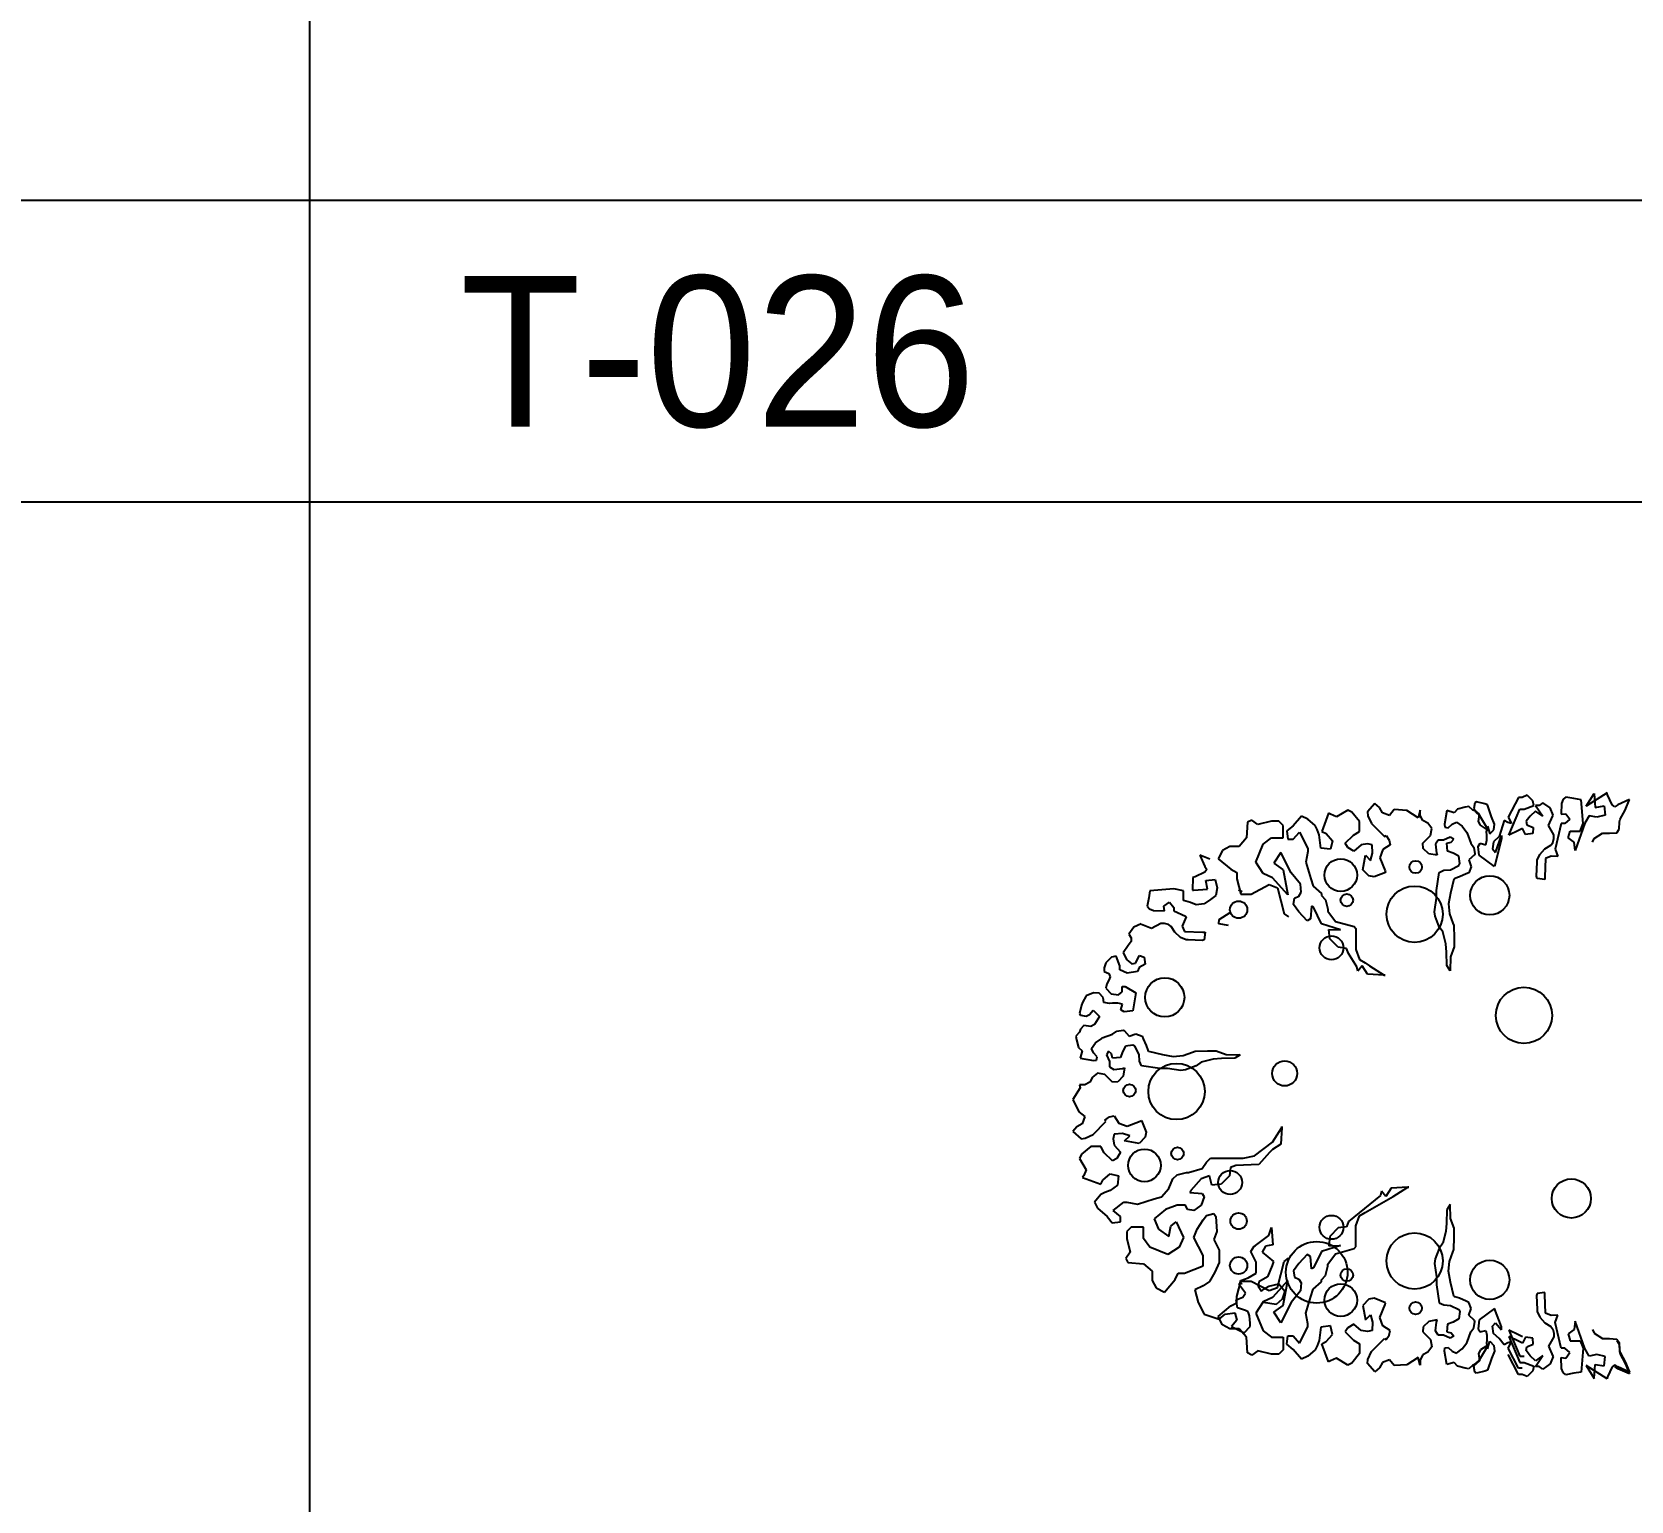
# Model space of a CAD drawing. Header units: millimetres. Extents: x 0 to 25200, y 0 to 17820.
# Drawn here: x 9246 to 10518, y 12363 to 13532 of the extents above; entities that cross this region are included whole.
import ezdxf
from ezdxf.enums import TextEntityAlignment as Align

# ---------------------------------------------------------------- set-up
doc = ezdxf.new("R2010")
doc.units = ezdxf.units.MM
doc.header["$LTSCALE"] = 100
doc.header["$MEASUREMENT"] = 0
for name, color, linetype in [('CO-TREE', 251, 'Continuous'), ('TB-FORM', 7, 'Continuous'), ('TB-TEXT', 4, 'Continuous')]:
    doc.layers.add(name, color=color, linetype=linetype)
doc.styles.add('DH-TEXT', font='')
doc.styles.get('DH-TEXT').set_extended_font_data('HY울릉도L')

# ---------------------------------------------------------------- blocks, each defined once
blk = doc.blocks.new('T-035')
at = {"layer": 'CO-TREE'}
for p, q in [((-295.2, 229.3), (-299.3, 227.6)), ((-292.3, 226.4), (-295.2, 229.3)), ((-231.6, 231.2), (-248.4, 220.6)), ((-248.4, 220.6), (-241.9, 230.8)), ((-241.9, 230.8), (-241.1, 219.7)), ((-231.2, 229.6), (-231.6, 231.2)), ((-227.5, 221.7), (-231.2, 229.6)), ((-438.1, 217.5), (-447.1, 212.1)), ((-434.8, 215.8), (-438.1, 217.5)), ((-416.6, 222.8), (-422.4, 216.2)), ((-412.9, 219.5), (-416.6, 222.8)), ((-410.5, 215.4), (-412.9, 219.5)), ((-401, 217.9), (-404.7, 213.3)), ((-391.1, 217.3), (-401, 217.9)), ((-382, 211.5), (-391.1, 217.3)), ((-380.5, 217.5), (-382, 211.5)), ((-380.5, 213.3), (-380.5, 217.5)), ((-359.1, 217.1), (-361.1, 206.3)), ((-353.3, 215.4), (-359.1, 217.1)), ((-350.8, 218.3), (-353.3, 215.4)), ((-344.6, 219.9), (-350.8, 218.3)), ((-341.7, 220.4), (-344.6, 219.9)), ((-338.5, 217.5), (-341.7, 220.4)), ((-336, 216.6), (-338.5, 217.5)), ((-336.8, 223.2), (-337.6, 218.7)), ((-337.6, 218.7), (-336.4, 216.2)), ((-335.6, 224.1), (-336.8, 223.2)), ((-333.1, 214.2), (-336, 216.6)), ((-329, 222.4), (-335.6, 224.1)), ((-326.9, 221.6), (-329, 222.4)), ((-323.7, 212.2), (-326.9, 221.6)), ((-302.2, 227.6), (-310.3, 211.9)), ((-309.9, 197.5), (-301, 218.2)), ((-299.3, 227.6), (-302.2, 227.6)), ((-301, 218.2), (-297.7, 218.2)), ((-297.7, 218.2), (-289.9, 221.1)), ((-288.5, 216.8), (-292.8, 212.8)), ((-290.7, 224.8), (-292.3, 226.4)), ((-289.9, 221.1), (-290.7, 224.8)), ((-285.6, 221.3), (-288.5, 221.3)), ((-288.5, 221.3), (-282.7, 212.7)), ((-282.7, 212.7), (-288.5, 216.8)), ((-282.7, 223.4), (-285.6, 221.3)), ((-277, 219.3), (-282.7, 223.4)), ((-274.5, 213.5), (-277, 219.3)), ((-267.9, 222.9), (-268.3, 214.3)), ((-266.6, 226.2), (-267.9, 222.9)), ((-264.6, 227.9), (-266.6, 226.2)), ((-258, 226.7), (-264.6, 227.9)), ((-252.2, 225.8), (-258, 226.7)), ((-250.6, 206.9), (-252.2, 225.8)), ((-241.1, 219.7), (-234.1, 220.9)), ((-234.1, 220.9), (-233.3, 213.5)), ((-225.4, 220.1), (-227.5, 221.7)), ((-223, 221.7), (-225.4, 220.1)), ((-213.9, 225.9), (-223, 221.7)), ((-221.3, 210.2), (-217.2, 217.6)), ((-217.2, 217.6), (-213.9, 225.9)), ((-213.9, 225.9), (-213.9, 225.9)), ((-517.8, 207.9), (-518.7, 195.4)), ((-514.5, 209.6), (-517.8, 207.9)), ((-509.5, 206.2), (-514.5, 209.6)), ((-498.7, 208.7), (-509.5, 206.2)), ((-492.9, 208.7), (-498.7, 208.7)), ((-489.5, 205.4), (-492.9, 208.7)), ((-489.5, 195.4), (-489.5, 205.4)), ((-481.5, 205.1), (-486.5, 201)), ((-474.9, 212.6), (-481.5, 205.1)), ((-469.9, 210.4), (-474.9, 212.6)), ((-464, 205.4), (-469.9, 210.4)), ((-462.4, 202), (-464, 205.4)), ((-453.3, 215), (-458.6, 200.6)), ((-451.7, 214.2), (-453.3, 215)), ((-447.1, 212.1), (-451.7, 214.2)), ((-428.6, 208.4), (-434.8, 215.8)), ((-428.6, 200.6), (-428.6, 208.4)), ((-422.4, 216.2), (-422, 212.9)), ((-422, 212.9), (-419.1, 206.8)), ((-419.1, 206.8), (-408.8, 196.4)), ((-404.7, 213.3), (-410.5, 215.4)), ((-378.4, 209.2), (-380.5, 213.3)), ((-374.3, 207.2), (-378.4, 209.2)), ((-371, 203), (-374.3, 207.2)), ((-361.1, 206.3), (-360.7, 203.9)), ((-360.7, 203.9), (-358.2, 203.5)), ((-358.2, 203.5), (-354.9, 206.3)), ((-354.9, 206.3), (-351.6, 208)), ((-351.6, 208), (-347.1, 204.7)), ((-347.1, 204.7), (-343.4, 199.7)), ((-336.4, 216.2), (-333.1, 213.3)), ((-333.9, 208.4), (-333.1, 214.2)), ((-332.3, 205.5), (-333.9, 208.4)), ((-333.1, 213.3), (-326.1, 201.4)), ((-326.1, 201.4), (-332.3, 205.5)), ((-327.7, 200.2), (-326.9, 204.7)), ((-326.9, 204.7), (-325, 198.6)), ((-321.3, 206.4), (-323.7, 212.2)), ((-321.7, 201.9), (-321.3, 206.4)), ((-313.5, 209.3), (-317.6, 196.5)), ((-310.7, 207.6), (-313.5, 209.3)), ((-307.8, 206.8), (-310.7, 207.6)), ((-310.3, 211.9), (-307.8, 206.8)), ((-292.8, 212.8), (-296, 208.7)), ((-296, 208.7), (-295.6, 205.8)), ((-295.6, 205.8), (-290.5, 203.6)), ((-278.2, 205.2), (-274.9, 213.1)), ((-274.1, 197.8), (-278.2, 205.2)), ((-274.9, 213.1), (-274.5, 213.5)), ((-268.3, 206.9), (-273.1, 186.4)), ((-268.3, 214.3), (-264.6, 214.7)), ((-265.4, 206.9), (-268.3, 206.9)), ((-261.3, 210.2), (-265.4, 206.9)), ((-264.6, 214.7), (-261.3, 210.2)), ((-249.3, 207.1), (-257, 185.3)), ((-253.1, 200.9), (-250.6, 206.9)), ((-246, 213.1), (-249.3, 207.1)), ((-239.9, 211.8), (-246, 213.1)), ((-233.3, 213.5), (-239.9, 211.8)), ((-222.1, 202.4), (-221.7, 208.1)), ((-221.7, 208.1), (-221.3, 210.2)), ((-518.7, 195.4), (-524.5, 188.7)), ((-505.4, 190.4), (-498.7, 195.4)), ((-498.7, 195.4), (-489.5, 195.4)), ((-486.5, 201), (-485.7, 194.3)), ((-485.7, 194.3), (-481.5, 194.3)), ((-481.5, 194.3), (-476.5, 200.1)), ((-476.5, 200.1), (-469.9, 187)), ((-460.7, 197.9), (-462.4, 202)), ((-459.4, 187.2), (-460.7, 197.9)), ((-458.6, 200.6), (-455.2, 198.9)), ((-455.2, 198.9), (-450.2, 193.1)), ((-450.2, 193.1), (-451.9, 186.4)), ((-440.1, 191.1), (-433.5, 197.7)), ((-438.1, 187.8), (-440.1, 191.1)), ((-433.5, 197.7), (-428.6, 200.6)), ((-408.8, 196.4), (-407.6, 197.3)), ((-407.6, 197.3), (-405.1, 193.6)), ((-405.1, 193.6), (-404.3, 189.9)), ((-378.4, 191.1), (-372.2, 197.3)), ((-378, 187), (-378.4, 191.1)), ((-372.2, 197.3), (-371, 203)), ((-366.1, 193.6), (-368.1, 190.3)), ((-364, 193.6), (-366.1, 193.6)), ((-361.9, 193.6), (-364, 193.6)), ((-356.6, 196), (-361.9, 193.6)), ((-359.1, 191.1), (-355.8, 191.9)), ((-358.6, 184.9), (-359.1, 191.1)), ((-353.7, 194.4), (-356.6, 196)), ((-355.8, 191.9), (-353.7, 194.4)), ((-343.4, 199.7), (-343, 199.3)), ((-343, 199.3), (-340.1, 191.1)), ((-340.1, 191.1), (-337.6, 187.8)), ((-334.3, 188.6), (-332.7, 191.1)), ((-332.7, 191.1), (-328.2, 189.9)), ((-328.2, 189.9), (-327.3, 193.6)), ((-327.3, 197.7), (-327.7, 200.2)), ((-327.3, 193.6), (-327.3, 197.7)), ((-325, 198.6), (-321.7, 201.9)), ((-322.1, 192.4), (-322.9, 186.6)), ((-317.6, 196.5), (-322.1, 192.4)), ((-315.6, 194.8), (-321.3, 172.6)), ((-320.4, 183.7), (-315.6, 197.3)), ((-315.6, 197.3), (-315.6, 194.8)), ((-302.2, 201.3), (-309.9, 197.5)), ((-298.9, 202.9), (-302.2, 201.3)), ((-296.5, 198), (-298.9, 202.9)), ((-290.7, 198.8), (-296.5, 198)), ((-290.5, 203.6), (-290.7, 198.8)), ((-276.5, 189.6), (-274.9, 191.6)), ((-274.9, 191.6), (-274.1, 194.9)), ((-274.1, 194.9), (-274.1, 197.8)), ((-262.6, 195.5), (-261, 200.9)), ((-257.8, 191.9), (-262.6, 195.5)), ((-261, 200.9), (-258.1, 200.9)), ((-258.1, 200.9), (-253.1, 200.9)), ((-257, 185.3), (-257.8, 191.9)), ((-243.2, 192.1), (-241.9, 194.9)), ((-241.9, 194.9), (-235.3, 199.1)), ((-235.3, 199.1), (-229.6, 199.1)), ((-229.6, 199.1), (-223.8, 199.5)), ((-223.8, 199.5), (-222.1, 202.4)), ((-555.9, 181.8), (-551.8, 172.7)), ((-555.9, 181.8), (-555.9, 181.8)), ((-547.7, 178.5), (-555.9, 181.8)), ((-537.8, 185.4), (-541.2, 178.7)), ((-541.2, 178.7), (-531.2, 170.4)), ((-532, 188.7), (-537.8, 185.4)), ((-524.5, 188.7), (-532, 188.7)), ((-511.2, 176.2), (-505.4, 190.4)), ((-491.2, 183.7), (-497, 175.4)), ((-483.2, 167.7), (-491.2, 183.7)), ((-470.7, 180.4), (-471.5, 176.2)), ((-469.9, 184.5), (-470.7, 180.4)), ((-469.9, 187), (-469.9, 184.5)), ((-451.9, 186.4), (-459.4, 187.2)), ((-433.1, 184.9), (-438.1, 187.8)), ((-427.3, 189.9), (-433.1, 184.9)), ((-422.4, 190.7), (-427.3, 189.9)), ((-426.1, 170.1), (-424, 181.6)), ((-424, 181.6), (-419.9, 177.5)), ((-418.7, 189.9), (-422.4, 190.7)), ((-419.9, 177.5), (-418.3, 183.3)), ((-418.3, 183.3), (-418.7, 189.9)), ((-410, 186.1), (-412.5, 179.5)), ((-412.5, 179.5), (-408.4, 169.2)), ((-404.3, 189.9), (-410, 186.1)), ((-373.5, 182.8), (-378, 187)), ((-366.9, 181.6), (-373.5, 182.8)), ((-368.1, 190.3), (-367.3, 183.3)), ((-367.3, 183.3), (-366.9, 181.6)), ((-354.1, 183.3), (-358.6, 184.9)), ((-349.6, 180.8), (-354.1, 183.3)), ((-348.8, 175), (-349.6, 180.8)), ((-337.2, 182), (-341.7, 177.9)), ((-337.6, 187.8), (-336.8, 182.8)), ((-336.8, 182.8), (-337.2, 182)), ((-333.5, 181.6), (-334.3, 188.6)), ((-321.3, 172.6), (-333.5, 181.6)), ((-322.9, 186.6), (-320.4, 183.7)), ((-287.3, 177.6), (-285.2, 182.2)), ((-285.2, 182.2), (-281.1, 186.7)), ((-281.1, 186.7), (-276.5, 189.6)), ((-280.7, 178.9), (-281.1, 164.4)), ((-276.1, 180.9), (-280.7, 178.9)), ((-270.9, 180.5), (-276.1, 180.9)), ((-273.1, 186.4), (-270.9, 180.5)), ((-551.8, 168.2), (-559.6, 164.5)), ((-551.8, 172.7), (-550.2, 170.2)), ((-550.2, 170.2), (-551.8, 168.2)), ((-531.2, 170.4), (-526.2, 167.9)), ((-526.2, 167.9), (-526.2, 162.9)), ((-505.4, 167.1), (-511.2, 176.2)), ((-497.9, 163.7), (-505.4, 167.1)), ((-497, 175.4), (-489.4, 170.1)), ((-489.4, 170.1), (-485.7, 150.2)), ((-475.7, 158.5), (-483.2, 167.7)), ((-471.5, 176.2), (-467.4, 162.9)), ((-421.2, 165.1), (-426.1, 170.1)), ((-408, 168), (-417, 164.3)), ((-408.4, 169.2), (-408, 168)), ((-367.3, 153.6), (-365.2, 168)), ((-365.2, 168), (-361.5, 169.7)), ((-361.5, 169.7), (-356.2, 170.1)), ((-356.2, 170.1), (-349.6, 173.4)), ((-349.6, 173.4), (-348.8, 175)), ((-343.8, 166.8), (-349.2, 164.3)), ((-341.7, 167.6), (-343.8, 166.8)), ((-341.7, 177.9), (-339.7, 172.5)), ((-339.7, 172.5), (-341.7, 167.6)), ((-287.7, 164.9), (-287.3, 176)), ((-287.3, 176), (-287.3, 177.6)), ((-595.5, 153.3), (-596.3, 147.6)), ((-576.5, 155), (-595.5, 153.3)), ((-568.7, 153.3), (-576.5, 155)), ((-568.7, 148.4), (-568.7, 153.3)), ((-561.3, 164), (-561.7, 153.7)), ((-561.7, 153.7), (-560.9, 153.7)), ((-559.6, 164.5), (-561.3, 164)), ((-560.9, 153.7), (-549.7, 154.6)), ((-551, 161.6), (-543.6, 162.4)), ((-549.7, 154.6), (-551, 161.6)), ((-543.6, 162.4), (-541.9, 155.8)), ((-541.9, 155.8), (-543.1, 149.6)), ((-526.2, 162.9), (-523.1, 150.7)), ((-522.1, 152.5), (-525, 153.7)), ((-514.8, 150.7), (-500.6, 158.2)), ((-500.6, 158.2), (-494, 155.7)), ((-485.7, 150.2), (-497.9, 163.7)), ((-494, 155.7), (-488.6, 135)), ((-475.1, 152.1), (-475.7, 158.5)), ((-467.4, 162.9), (-465.7, 157)), ((-465.7, 157), (-459, 151.2)), ((-417, 164.3), (-421.2, 165.1)), ((-367.3, 147.4), (-367.3, 153.6)), ((-353.7, 162.7), (-356.2, 151.5)), ((-352.9, 163.1), (-353.7, 162.7)), ((-349.2, 164.3), (-352.9, 163.1)), ((-287.3, 163.2), (-287.7, 164.9)), ((-281.1, 162.4), (-287.3, 163.2)), ((-281.1, 164.4), (-281.1, 162.4)), ((-596.3, 147.6), (-597.6, 141)), ((-597.6, 141), (-595.9, 138.9)), ((-584.4, 141), (-579.8, 144.3)), ((-584, 137.3), (-584.4, 141)), ((-579.8, 144.3), (-576.5, 140.1)), ((-576.5, 140.1), (-576.5, 137.3)), ((-568.7, 145.5), (-568.7, 148.4)), ((-563.3, 143.9), (-568.7, 145.5)), ((-558.8, 142.2), (-563.3, 143.9)), ((-552.2, 143), (-558.8, 142.2)), ((-547.3, 146.3), (-552.2, 143)), ((-543.1, 149.6), (-547.3, 146.3)), ((-523.1, 150.7), (-514.8, 150.7)), ((-481.1, 142.5), (-480.3, 147.5)), ((-477, 136.6), (-481.1, 142.5)), ((-480.3, 147.5), (-477, 149.1)), ((-477, 149.1), (-475.1, 152.1)), ((-467, 141), (-467.8, 131)), ((-465.3, 140.2), (-467, 141)), ((-459, 127.1), (-465.3, 140.2)), ((-459, 151.2), (-459, 149.6)), ((-459, 149.6), (-455.7, 146.2)), ((-455.7, 146.2), (-454, 138.7)), ((-368.9, 136.7), (-367.3, 147.4)), ((-356.2, 151.5), (-357.8, 142.9)), ((-357.8, 142.9), (-357, 135)), ((-595.9, 138.9), (-592.6, 137.7)), ((-586.8, 127.4), (-594.3, 123.3)), ((-592.6, 137.7), (-584, 137.3)), ((-584, 127.4), (-586.8, 127.4)), ((-580.7, 126.5), (-584, 127.4)), ((-576.5, 137.3), (-567.1, 133.1)), ((-566.6, 132.7), (-569.9, 125.3)), ((-567.1, 133.1), (-566.6, 132.7)), ((-540.7, 126.9), (-540.3, 130.6)), ((-540.3, 130.6), (-531.6, 136)), ((-488.6, 135), (-485.3, 132.5)), ((-470.3, 129.4), (-477, 136.6)), ((-467.8, 131), (-470.3, 129.4)), ((-454, 138.7), (-454, 137.1)), ((-454, 137.1), (-447.9, 129)), ((-447.9, 129), (-433, 124.8)), ((-368.5, 133), (-368.9, 136.7)), ((-365.2, 124.7), (-368.5, 133)), ((-357, 135), (-354.5, 127.6)), ((-354.5, 127.6), (-353.7, 125.6)), ((-608.3, 124.5), (-612.4, 118.7)), ((-612.4, 118.7), (-610.3, 115.8)), ((-610.3, 115.8), (-610.3, 113)), ((-602.5, 127), (-608.3, 124.5)), ((-602.1, 126.5), (-602.5, 127)), ((-594.3, 123.3), (-602.1, 126.5)), ((-578.6, 124.9), (-580.7, 126.5)), ((-575.7, 120.4), (-578.6, 124.9)), ((-571.2, 116.2), (-575.7, 120.4)), ((-566.6, 114.2), (-571.2, 116.2)), ((-569.9, 125.3), (-567.9, 120.8)), ((-567.9, 120.8), (-553.5, 120.4)), ((-553.5, 120.4), (-551.4, 120.4)), ((-551.4, 120.4), (-552.2, 114.2)), ((-532.9, 125.7), (-540.7, 126.9)), ((-443.8, 122.3), (-459, 127.1)), ((-452.4, 115), (-453.2, 122.5)), ((-453.2, 122.5), (-443.8, 122.3)), ((-445.7, 108.4), (-452.4, 115)), ((-433, 124.8), (-431.6, 123.4)), ((-431.6, 123.4), (-431.6, 106.7)), ((-362.3, 120.6), (-365.2, 124.7)), ((-359.9, 111.1), (-362.3, 120.6)), ((-353.7, 125.6), (-353.3, 115.7)), ((-353.3, 115.7), (-353.3, 108.7)), ((-612.8, 109.7), (-616.9, 103.9)), ((-616.9, 103.9), (-614, 98.5)), ((-610.3, 113), (-612.8, 109.7)), ((-607, 95.6), (-603.7, 101.8)), ((-603.7, 101.8), (-600, 100.6)), ((-565, 114.2), (-566.6, 114.2)), ((-553.9, 113.8), (-565, 114.2)), ((-552.2, 114.2), (-553.9, 113.8)), ((-439, 107.5), (-445.7, 108.4)), ((-437.4, 103.4), (-439, 107.5)), ((-430.8, 92.7), (-437.4, 103.4)), ((-431.6, 106.7), (-428.8, 98.6)), ((-359.5, 104.5), (-359.9, 111.1)), ((-359.1, 93.8), (-359.5, 104.5)), ((-353.3, 108.7), (-356.2, 100.8)), ((-630.5, 96.1), (-631.8, 91.9)), ((-631.8, 91.9), (-631.8, 89.1)), ((-627.6, 98.9), (-630.5, 96.1)), ((-626, 100.6), (-627.6, 98.9)), ((-622.3, 101.4), (-626, 100.6)), ((-619.4, 93.6), (-622.3, 101.4)), ((-619.4, 90.3), (-619.4, 93.6)), ((-613.6, 87.8), (-619.4, 90.3)), ((-614, 98.5), (-609.9, 95.2)), ((-609.9, 95.2), (-607, 95.6)), ((-604.1, 92.4), (-605.4, 89.1)), ((-599.2, 94.8), (-604.1, 92.4)), ((-600, 100.6), (-599.2, 94.8)), ((-430, 89.4), (-430.8, 92.7)), ((-426.5, 93.6), (-430, 89.4)), ((-428.8, 98.6), (-424.1, 96)), ((-422.4, 86.9), (-426.5, 93.6)), ((-424.1, 96), (-420.7, 93.6)), ((-420.7, 93.6), (-409, 86.1)), ((-356.6, 89.7), (-359.1, 93.8)), ((-356.2, 100.8), (-356.6, 89.7)), ((-631.8, 89.1), (-628.1, 87.4)), ((-629.7, 79.2), (-630.5, 75.9)), ((-628.1, 82.1), (-629.7, 79.2)), ((-628.1, 87.4), (-627.2, 84.9)), ((-627.2, 84.9), (-628.1, 82.1)), ((-617.7, 77.1), (-615.3, 77.1)), ((-617.7, 73), (-617.7, 77.1)), ((-615.3, 77.1), (-606.6, 72.2)), ((-605.4, 89.1), (-613.6, 87.8)), ((-409, 86.1), (-422.4, 86.9)), ((-409, 86.1), (-408.2, 86.1)), ((-408.2, 86.1), (-409, 86.1)), ((-649.1, 64.3), (-649.9, 62.3)), ((-646.2, 69.7), (-649.1, 64.3)), ((-640.4, 72.2), (-646.2, 69.7)), ((-635.9, 71.8), (-640.4, 72.2)), ((-632.6, 68.5), (-635.9, 71.8)), ((-632.2, 64.3), (-632.6, 68.5)), ((-627.6, 63.5), (-632.2, 64.3)), ((-630.5, 75.9), (-626.4, 71.3)), ((-625.2, 63.9), (-627.6, 63.5)), ((-626.4, 71.3), (-620.6, 70.5)), ((-621, 63.9), (-625.2, 63.9)), ((-617.3, 63.1), (-621, 63.9)), ((-620.6, 70.5), (-617.7, 73)), ((-606.6, 72.2), (-609.1, 57.7)), ((-649.9, 62.3), (-651.5, 55.7)), ((-651.5, 55.7), (-650.7, 54.4)), ((-650.7, 54.4), (-646.2, 53.6)), ((-646.2, 53.6), (-643.7, 54.9)), ((-643.7, 54.9), (-640.8, 58.2)), ((-640.8, 58.2), (-635.5, 53.2)), ((-635.5, 53.2), (-639.6, 47)), ((-618.6, 58.6), (-617.3, 63.1)), ((-616.1, 56.9), (-618.6, 58.6)), ((-609.1, 57.7), (-616.1, 56.9)), ((-651.5, 40.9), (-654.4, 37.6)), ((-650.7, 43.3), (-651.5, 40.9)), ((-648.2, 46.2), (-650.7, 43.3)), ((-642.5, 45.4), (-648.2, 46.2)), ((-639.6, 47), (-642.5, 45.4)), ((-633.4, 36.3), (-625.2, 39.2)), ((-625.2, 39.2), (-621.9, 41.7)), ((-621.9, 41.7), (-616.9, 42.5)), ((-616.9, 42.5), (-616.1, 42.1)), ((-616.1, 42.1), (-612, 37.6)), ((-612, 37.6), (-606.6, 39.6)), ((-606.6, 39.6), (-601.7, 37.6)), ((-654.4, 37.6), (-654, 34.7)), ((-654, 34.7), (-652.4, 28.5)), ((-652.4, 28.5), (-649.5, 26)), ((-649.5, 26), (-651.1, 20.2)), ((-642.1, 27.7), (-638.8, 32.2)), ((-640.4, 24.4), (-642.1, 27.7)), ((-638.8, 32.2), (-633.8, 35.9)), ((-633.8, 35.9), (-633.4, 36.3)), ((-628.5, 25.6), (-630.1, 22.7)), ((-626, 23.5), (-628.5, 25.6)), ((-614.9, 29.7), (-617.3, 25.2)), ((-609.1, 30.5), (-614.9, 29.7)), ((-607.4, 29.7), (-609.1, 30.5)), ((-604.1, 23.1), (-607.4, 29.7)), ((-601.7, 37.6), (-600.8, 35.5)), ((-600.8, 35.5), (-598.4, 30.1)), ((-598.4, 30.1), (-597.1, 26.4)), ((-597.1, 26.4), (-596.7, 25.6)), ((-596.7, 25.6), (-585.6, 23.1)), ((-561.7, 24.8), (-559.6, 25.6)), ((-559.6, 25.6), (-549.7, 26)), ((-549.7, 26), (-542.7, 26)), ((-542.7, 26), (-534.9, 23.1)), ((-651.1, 20.2), (-640.4, 18.2)), ((-637.5, 21.1), (-640.4, 24.4)), ((-640.4, 18.2), (-637.9, 18.6)), ((-637.9, 18.6), (-637.5, 21.1)), ((-630.1, 22.7), (-627.6, 17.4)), ((-627.6, 17.4), (-627.6, 15.3)), ((-627.6, 15.3), (-627.6, 13.2)), ((-627.6, 13.2), (-624.3, 11.2)), ((-625.2, 20.2), (-626, 23.5)), ((-619, 20.7), (-625.2, 20.2)), ((-617.3, 25.2), (-619, 20.7)), ((-603.7, 17.8), (-604.1, 23.1)), ((-602.1, 14.1), (-603.7, 17.8)), ((-587.7, 12), (-602.1, 14.1)), ((-585.6, 23.1), (-576.9, 21.5)), ((-576.9, 21.5), (-569.1, 22.3)), ((-569.1, 22.3), (-561.7, 24.8)), ((-558.8, 14.1), (-567.1, 10.8)), ((-554.7, 17), (-558.8, 14.1)), ((-545.2, 19.4), (-554.7, 17)), ((-538.6, 19.8), (-545.2, 19.4)), ((-527.9, 20.2), (-538.6, 19.8)), ((-534.9, 23.1), (-523.8, 22.7)), ((-523.8, 22.7), (-527.9, 20.2)), ((-643.3, 0.9), (-647.4, -1.2)), ((-641.2, 5), (-643.3, 0.9)), ((-637.1, 8.3), (-641.2, 5)), ((-631.3, 7.1), (-637.1, 8.3)), ((-625.2, 0.9), (-631.3, 7.1)), ((-621, 1.3), (-625.2, 0.9)), ((-624.3, 11.2), (-617.3, 12)), ((-616.9, 5.8), (-621, 1.3)), ((-617.3, 12), (-615.7, 12.4)), ((-615.7, 12.4), (-616.9, 5.8)), ((-581.5, 12), (-587.7, 12)), ((-570.8, 10.4), (-581.5, 12)), ((-567.1, 10.8), (-570.8, 10.4)), ((-651.1, -3.6), (-656.9, -12.7)), ((-656.9, -12.7), (-652, -22.6)), ((-651.5, -1.2), (-651.1, -3.6)), ((-647.4, -1.2), (-651.5, -1.2)), ((-652, -22.6), (-647.4, -26.3)), ((-653.6, -34.5), (-656.9, -38.3)), ((-649.5, -32.1), (-653.6, -34.5)), ((-647.4, -26.3), (-649.5, -32.1)), ((-640.8, -40.7), (-630.5, -30.4)), ((-631.3, -29.2), (-627.6, -26.7)), ((-630.5, -30.4), (-631.3, -29.2)), ((-627.6, -26.7), (-623.9, -25.9)), ((-623.9, -25.9), (-620.2, -31.7)), ((-620.2, -31.7), (-613.6, -34.1)), ((-613.6, -34.1), (-603.3, -30)), ((-603.3, -30), (-602.1, -29.6)), ((-602.1, -29.6), (-598.4, -38.7)), ((-497.9, -46.7), (-490.4, -35)), ((-490.4, -35), (-491.2, -48.4)), ((-490.4, -34.2), (-490.4, -35)), ((-490.4, -35), (-490.4, -34.2)), ((-656.9, -38.3), (-650.3, -44)), ((-650.3, -44), (-647, -43.6)), ((-642.5, -50.2), (-649.9, -56.4)), ((-647, -43.6), (-640.8, -40.7)), ((-634.6, -50.2), (-642.5, -50.2)), ((-631.8, -55.1), (-634.6, -50.2)), ((-623.9, -40.3), (-624.8, -44)), ((-624.8, -44), (-623.9, -49)), ((-617.3, -39.9), (-623.9, -40.3)), ((-623.9, -49), (-619, -54.7)), ((-611.6, -41.6), (-617.3, -39.9)), ((-615.7, -45.7), (-611.6, -41.6)), ((-604.1, -47.7), (-615.7, -45.7)), ((-599.2, -42.8), (-604.1, -47.7)), ((-598.4, -38.7), (-599.2, -42.8)), ((-512.2, -57.7), (-497.9, -46.7)), ((-491.2, -48.4), (-497.9, -52.5)), ((-649.9, -56.4), (-651.5, -59.7)), ((-651.5, -59.7), (-646.2, -68.7)), ((-625.2, -61.7), (-631.8, -55.1)), ((-621.9, -59.7), (-625.2, -61.7)), ((-619, -54.7), (-621.9, -59.7)), ((-553.8, -67.7), (-550.5, -62.7)), ((-550.5, -62.7), (-547.2, -59.4)), ((-547.2, -59.4), (-530.5, -59.4)), ((-530.5, -59.4), (-521.4, -59.4)), ((-521.4, -59.4), (-512.2, -57.7)), ((-500.4, -55), (-508.9, -64.4)), ((-497.9, -52.5), (-500.4, -55)), ((-648.2, -73.3), (-649.1, -74.9)), ((-649.1, -74.9), (-634.6, -80.2)), ((-646.2, -68.7), (-648.2, -73.3)), ((-633, -76.9), (-627.2, -71.9)), ((-627.2, -71.9), (-620.5, -73.5)), ((-620.5, -73.5), (-621.3, -81)), ((-580.5, -83.5), (-577.2, -76)), ((-577.2, -76), (-573.8, -72.7)), ((-573.8, -72.7), (-566.3, -71)), ((-566.3, -71), (-564.7, -71)), ((-564.7, -71), (-553.8, -67.7)), ((-554.7, -76), (-563, -85.2)), ((-548, -73.5), (-554.7, -76)), ((-546.3, -81), (-548, -73.5)), ((-532.2, -73.5), (-538.9, -80.2)), ((-531.4, -66.9), (-532.2, -73.5)), ((-527.2, -65.2), (-531.4, -66.9)), ((-508.9, -64.4), (-527.2, -65.2)), ((-634.6, -88.5), (-639.6, -94.4)), ((-634.6, -80.2), (-633, -76.9)), ((-631.3, -86.9), (-634.6, -88.5)), ((-627.2, -85.2), (-631.3, -86.9)), ((-621.3, -81), (-627.2, -85.2)), ((-586.3, -90.2), (-580.5, -83.5)), ((-563, -85.2), (-563.8, -86.9)), ((-563.8, -86.9), (-553.8, -87.7)), ((-553.8, -87.7), (-552.2, -90.2)), ((-538.9, -80.2), (-546.3, -81)), ((-411.2, -85.8), (-412, -89.1)), ((-407.7, -90), (-411.2, -85.8)), ((-403.6, -83.3), (-407.7, -90)), ((-390.3, -82.5), (-403.6, -83.3)), ((-401.9, -90), (-390.3, -82.5)), ((-389.4, -82.5), (-390.3, -82.5)), ((-390.3, -82.5), (-389.4, -82.5)), ((-639.6, -94.4), (-637.1, -99.3)), ((-637.1, -99.3), (-629.6, -106)), ((-624.7, -101), (-616.3, -94.4)), ((-618.8, -106), (-624.7, -101)), ((-616.3, -94.4), (-613.8, -94.4)), ((-613.8, -94.4), (-609.7, -95.2)), ((-609.7, -95.2), (-605.5, -96)), ((-605.5, -96), (-592.2, -91.9)), ((-592.2, -91.9), (-586.3, -90.2)), ((-583, -100.2), (-592.2, -107.7)), ((-573.8, -96.9), (-583, -100.2)), ((-567.2, -96.9), (-573.8, -96.9)), ((-565.5, -100.2), (-567.2, -96.9)), ((-560.5, -101), (-565.5, -100.2)), ((-554.7, -96.9), (-560.5, -101)), ((-552.2, -90.2), (-554.7, -96.9)), ((-412, -89.1), (-437.4, -110)), ((-424.1, -102.7), (-401.9, -90)), ((-359.1, -100.5), (-359.5, -111.2)), ((-356.6, -96.3), (-359.1, -100.5)), ((-356.2, -107.5), (-356.6, -96.3)), ((-629.6, -106), (-625.5, -111)), ((-625.5, -111), (-618.8, -110.2)), ((-618.8, -110.2), (-618.8, -106)), ((-610.5, -114.3), (-613.8, -117.7)), ((-600.5, -114.3), (-610.5, -114.3)), ((-600.5, -123.5), (-600.5, -114.3)), ((-592.2, -107.7), (-588.8, -116)), ((-580.5, -121.8), (-578.8, -113.5)), ((-578.8, -113.5), (-574.7, -110.2)), ((-574.7, -110.2), (-568.8, -122.7)), ((-558, -116), (-553, -108.5)), ((-553, -108.5), (-550.5, -105.2)), ((-550.5, -105.2), (-544.7, -103.5)), ((-544.7, -103.5), (-543, -106)), ((-543, -106), (-542.2, -117.7)), ((-439, -114.2), (-445.7, -115)), ((-437.4, -110), (-439, -114.2)), ((-431.6, -113.3), (-428.8, -105.3)), ((-431.6, -130), (-431.6, -113.3)), ((-428.8, -105.3), (-424.1, -102.7)), ((-359.5, -111.2), (-359.9, -117.8)), ((-353.3, -115.3), (-356.2, -107.5)), ((-613.8, -117.7), (-613.8, -123.5)), ((-613.8, -123.5), (-611.3, -134.3)), ((-595.5, -130.2), (-600.5, -123.5)), ((-588.8, -116), (-580.5, -121.8)), ((-568.8, -122.7), (-572.2, -130.2)), ((-560.5, -122.7), (-558, -116)), ((-553, -136.8), (-560.5, -122.7)), ((-542.2, -117.7), (-544.7, -124.3)), ((-544.7, -124.3), (-540.5, -132.7)), ((-511.4, -128.9), (-500.9, -121)), ((-500.9, -121), (-498.7, -114.6)), ((-498.7, -114.6), (-497.7, -128.4)), ((-452.4, -121.7), (-453.2, -129.2)), ((-445.7, -115), (-452.4, -121.7)), ((-362.3, -127.2), (-365.2, -131.4)), ((-359.9, -117.8), (-362.3, -127.2)), ((-353.7, -132.2), (-353.3, -122.3)), ((-353.3, -122.3), (-353.3, -115.3)), ((-611.3, -134.3), (-614.7, -139.3)), ((-614.7, -139.3), (-613, -142.6)), ((-581.3, -136), (-595.5, -130.2)), ((-572.2, -130.2), (-581.3, -136)), ((-553, -145.1), (-553, -136.8)), ((-540.5, -132.7), (-540.5, -142.6)), ((-515.1, -133.7), (-512.5, -129.4)), ((-510.9, -142.1), (-515.1, -133.7)), ((-512.5, -129.4), (-511.4, -128.9)), ((-503.5, -129.4), (-506.1, -134.2)), ((-506.1, -134.2), (-497.2, -141.6)), ((-497.7, -128.4), (-503.5, -129.4)), ((-488.6, -141.6), (-485.3, -139.1)), ((-470.3, -136), (-477, -143.3)), ((-467.8, -137.7), (-470.3, -136)), ((-467, -147.6), (-467.8, -137.7)), ((-459, -133.7), (-465.3, -146.8)), ((-443.8, -128.9), (-459, -133.7)), ((-454, -143.7), (-447.9, -135.6)), ((-453.2, -129.2), (-443.8, -128.9)), ((-447.9, -135.6), (-433, -131.4)), ((-433, -131.4), (-431.6, -130)), ((-368.5, -139.6), (-368.9, -143.3)), ((-365.2, -131.4), (-368.5, -139.6)), ((-357, -141.7), (-354.5, -134.2)), ((-354.5, -134.2), (-353.7, -132.2)), ((-613, -142.6), (-600.5, -143.5)), ((-600.5, -143.5), (-593.8, -149.3)), ((-593.8, -149.3), (-593.8, -156.8)), ((-575.5, -156), (-573, -151)), ((-573, -151), (-568, -151)), ((-568, -151), (-553, -145.1)), ((-543.8, -150.1), (-548, -157.6)), ((-540.5, -142.6), (-543.8, -150.1)), ((-517.3, -154.8), (-510.9, -151.1)), ((-510.9, -145.8), (-510.9, -142.1)), ((-510.9, -151.1), (-510.9, -145.8)), ((-498.2, -144.8), (-501.9, -153.8)), ((-497.2, -141.6), (-498.2, -144.8)), ((-494, -162.3), (-488.6, -141.6)), ((-477, -143.3), (-481.1, -149.1)), ((-481.1, -149.1), (-480.3, -154.1)), ((-465.3, -146.8), (-467, -147.6)), ((-455.7, -152.9), (-454, -145.4)), ((-454, -145.4), (-454, -143.7)), ((-368.9, -143.3), (-367.3, -154)), ((-357.8, -149.5), (-357, -141.7)), ((-356.2, -158.2), (-357.8, -149.5)), ((-593.8, -156.8), (-590.5, -162.6)), ((-590.5, -162.6), (-583.8, -166)), ((-583.8, -166), (-575.5, -156)), ((-553, -161), (-559.7, -164.3)), ((-559.7, -164.3), (-557.2, -174.3)), ((-548, -157.6), (-553, -161)), ((-526.2, -169.5), (-523.1, -157.3)), ((-522.1, -159.1), (-525, -160.4)), ((-524.1, -160.6), (-523.1, -156.9)), ((-519.4, -167), (-524.1, -160.6)), ((-523.1, -156.9), (-517.3, -154.8)), ((-523.1, -157.3), (-514.8, -157.3)), ((-514.8, -157.3), (-500.6, -164.8)), ((-508.8, -158), (-509.3, -161.2)), ((-509.3, -161.2), (-506.7, -165.4)), ((-501.9, -153.8), (-508.8, -158)), ((-506.7, -165.4), (-505.1, -163.8)), ((-505.1, -163.8), (-500.9, -161.2)), ((-500.9, -161.2), (-492.9, -159.6)), ((-500.6, -164.8), (-494, -162.3)), ((-485.7, -156.8), (-497.9, -170.4)), ((-492.9, -159.6), (-488.2, -165.4)), ((-488.2, -165.4), (-490.3, -171.7)), ((-489.4, -176.8), (-485.7, -156.8)), ((-475.7, -165.1), (-483.2, -174.3)), ((-480.3, -154.1), (-477, -155.8)), ((-477, -155.8), (-475.1, -158.7)), ((-475.1, -158.7), (-475.7, -165.1)), ((-467.4, -169.5), (-465.7, -163.7)), ((-465.7, -163.7), (-459, -157.8)), ((-459, -156.2), (-455.7, -152.9)), ((-459, -157.8), (-459, -156.2)), ((-367.3, -154), (-367.3, -160.2)), ((-367.3, -160.2), (-365.2, -174.6)), ((-353.7, -169.3), (-356.2, -158.2)), ((-557.2, -174.3), (-552.2, -183.5)), ((-541.2, -185.4), (-531.2, -177)), ((-531.2, -177), (-526.2, -174.5)), ((-526.8, -172.3), (-521.5, -170.2)), ((-525.7, -178.6), (-526.8, -172.3)), ((-526.2, -174.5), (-526.2, -169.5)), ((-521.5, -170.2), (-519.4, -167)), ((-505.4, -173.7), (-511.2, -182.9)), ((-497.9, -170.4), (-505.4, -173.7)), ((-495, -176), (-505.1, -174.4)), ((-497, -182), (-489.4, -176.8)), ((-490.3, -171.7), (-495, -176)), ((-483.2, -174.3), (-491.2, -190.4)), ((-471.5, -182.8), (-467.4, -169.5)), ((-421.2, -171.8), (-426.1, -176.7)), ((-426.1, -176.7), (-424, -188.2)), ((-417, -170.9), (-421.2, -171.8)), ((-408, -174.6), (-417, -170.9)), ((-412.5, -186.2), (-408.4, -175.9)), ((-408.4, -175.9), (-408, -174.6)), ((-365.2, -174.6), (-361.5, -176.3)), ((-361.5, -176.3), (-356.2, -176.7)), ((-356.2, -176.7), (-349.6, -180)), ((-352.9, -169.7), (-353.7, -169.3)), ((-349.2, -170.9), (-352.9, -169.7)), ((-343.8, -173.4), (-349.2, -170.9)), ((-341.7, -174.2), (-343.8, -173.4)), ((-339.7, -179.2), (-341.7, -174.2)), ((-287.3, -167.1), (-287.7, -168.7)), ((-287.7, -168.7), (-287.3, -179.9)), ((-281.1, -166.3), (-287.3, -167.1)), ((-281.1, -168.3), (-281.1, -166.3)), ((-280.7, -182.8), (-281.1, -168.3)), ((-552.2, -183.5), (-540.5, -187.6)), ((-537.8, -192), (-541.2, -185.4)), ((-540.5, -187.6), (-535.5, -183.5)), ((-535.5, -183.5), (-528, -182.6)), ((-526.4, -188.4), (-530.5, -193.4)), ((-528, -182.6), (-526.4, -188.4)), ((-522.5, -179.7), (-525.7, -178.6)), ((-519.4, -180.7), (-522.5, -179.7)), ((-517.3, -181.8), (-519.4, -180.7)), ((-516.2, -185), (-517.3, -181.8)), ((-515.7, -190.8), (-516.2, -185)), ((-515.7, -193.4), (-515.7, -190.8)), ((-511.2, -182.9), (-505.4, -197)), ((-491.2, -190.4), (-497, -182)), ((-470.7, -187), (-471.5, -182.8)), ((-469.9, -191.2), (-470.7, -187)), ((-424, -188.2), (-419.9, -184.1)), ((-419.9, -184.1), (-418.3, -189.9)), ((-418.3, -189.9), (-418.7, -196.5)), ((-410, -192.8), (-412.5, -186.2)), ((-373.5, -189.5), (-378, -193.6)), ((-366.9, -188.2), (-373.5, -189.5)), ((-368.1, -196.9), (-367.3, -189.9)), ((-367.3, -189.9), (-366.9, -188.2)), ((-354.1, -189.9), (-358.6, -191.5)), ((-349.6, -187.4), (-354.1, -189.9)), ((-349.6, -180), (-348.8, -181.6)), ((-348.8, -181.6), (-349.6, -187.4)), ((-341.7, -184.5), (-339.7, -179.2)), ((-337.2, -188.7), (-341.7, -184.5)), ((-337.6, -194.4), (-336.8, -189.5)), ((-336.8, -189.5), (-337.2, -188.7)), ((-333.5, -188.2), (-334.3, -195.2)), ((-321.3, -179.2), (-333.5, -188.2)), ((-322.9, -193.2), (-320.4, -190.4)), ((-315.6, -193.7), (-321.3, -179.2)), ((-320.4, -190.4), (-315.6, -196.1)), ((-287.3, -179.9), (-287.3, -181.5)), ((-287.3, -181.5), (-285.2, -186)), ((-285.2, -186), (-281.1, -190.6)), ((-281.1, -190.6), (-276.5, -193.5)), ((-276.1, -184.8), (-280.7, -182.8)), ((-270.9, -184.4), (-276.1, -184.8)), ((-273.1, -190.3), (-270.9, -184.4)), ((-268.3, -210.8), (-273.1, -190.3)), ((-257, -189.2), (-257.8, -195.8)), ((-249.3, -211), (-257, -189.2)), ((-532, -195.4), (-537.8, -192)), ((-524.5, -195.4), (-532, -195.4)), ((-530.5, -193.4), (-520.5, -198.4)), ((-518.7, -202), (-524.5, -195.4)), ((-520.5, -198.4), (-515.7, -193.4)), ((-517.8, -214.5), (-518.7, -202)), ((-505.4, -197), (-498.7, -202)), ((-498.7, -202), (-489.5, -202)), ((-489.5, -202), (-489.5, -212)), ((-486.5, -207.6), (-485.7, -200.9)), ((-485.7, -200.9), (-481.5, -200.9)), ((-481.5, -200.9), (-476.5, -206.8)), ((-476.5, -206.8), (-469.9, -193.7)), ((-469.9, -193.7), (-469.9, -191.2)), ((-459.4, -193.9), (-460.7, -204.5)), ((-451.9, -193), (-459.4, -193.9)), ((-455.2, -205.5), (-450.2, -199.7)), ((-450.2, -199.7), (-451.9, -193)), ((-438.1, -194.4), (-440.1, -197.7)), ((-440.1, -197.7), (-433.5, -204.3)), ((-433.1, -191.5), (-438.1, -194.4)), ((-427.3, -196.5), (-433.1, -191.5)), ((-422.4, -197.3), (-427.3, -196.5)), ((-418.7, -196.5), (-422.4, -197.3)), ((-419.1, -213.4), (-408.8, -203.1)), ((-404.3, -196.5), (-410, -192.8)), ((-408.8, -203.1), (-407.6, -203.9)), ((-407.6, -203.9), (-405.1, -200.2)), ((-405.1, -200.2), (-404.3, -196.5)), ((-378, -193.6), (-378.4, -197.7)), ((-378.4, -197.7), (-372.2, -203.9)), ((-366.1, -200.2), (-368.1, -196.9)), ((-364, -200.2), (-366.1, -200.2)), ((-361.9, -200.2), (-364, -200.2)), ((-356.6, -202.7), (-361.9, -200.2)), ((-358.6, -191.5), (-359.1, -197.7)), ((-359.1, -197.7), (-355.8, -198.5)), ((-353.7, -201), (-356.6, -202.7)), ((-355.8, -198.5), (-353.7, -201)), ((-343, -206), (-340.1, -197.7)), ((-340.1, -197.7), (-337.6, -194.4)), ((-334.3, -195.2), (-332.7, -197.7)), ((-332.7, -197.7), (-328.2, -196.5)), ((-328.2, -196.5), (-327.3, -200.2)), ((-327.3, -200.2), (-327.3, -204.3)), ((-322.1, -199), (-322.9, -193.2)), ((-317.6, -203.1), (-322.1, -199)), ((-313.5, -208.1), (-317.6, -203.1)), ((-315.6, -196.1), (-315.6, -193.7)), ((-309.9, -196.3), (-301, -217)), ((-302.2, -200.1), (-309.9, -196.3)), ((-309.9, -201.4), (-301, -222.1)), ((-302.2, -205.2), (-309.9, -201.4)), ((-298.9, -201.7), (-302.2, -200.1)), ((-296.5, -201.9), (-298.9, -206.8)), ((-290.7, -202.7), (-296.5, -201.9)), ((-290.5, -207.5), (-290.7, -202.7)), ((-274.1, -201.7), (-278.2, -209.1)), ((-276.5, -193.5), (-274.9, -195.5)), ((-274.9, -195.5), (-274.1, -198.8)), ((-274.1, -198.8), (-274.1, -201.7)), ((-257.8, -195.8), (-262.6, -199.4)), ((-262.6, -199.4), (-261, -204.8)), ((-243.2, -195.9), (-241.9, -198.8)), ((-241.9, -198.8), (-235.3, -203)), ((-235.3, -203), (-229.6, -203)), ((-229.6, -203), (-223.8, -203.4)), ((-223.8, -203.4), (-222.1, -206.2)), ((-514.5, -216.2), (-517.8, -214.5)), ((-509.5, -212.9), (-514.5, -216.2)), ((-498.7, -215.4), (-509.5, -212.9)), ((-492.9, -215.4), (-498.7, -215.4)), ((-489.5, -212), (-492.9, -215.4)), ((-481.5, -211.8), (-486.5, -207.6)), ((-474.9, -219.3), (-481.5, -211.8)), ((-464, -212), (-469.9, -217)), ((-462.4, -208.7), (-464, -212)), ((-460.7, -204.5), (-462.4, -208.7)), ((-458.6, -207.2), (-455.2, -205.5)), ((-453.3, -221.6), (-458.6, -207.2)), ((-428.6, -215), (-434.8, -222.5)), ((-433.5, -204.3), (-428.6, -207.2)), ((-428.6, -207.2), (-428.6, -215)), ((-422, -219.6), (-419.1, -213.4)), ((-378.4, -215.9), (-380.5, -220)), ((-374.3, -213.8), (-378.4, -215.9)), ((-371, -209.7), (-374.3, -213.8)), ((-372.2, -203.9), (-371, -209.7)), ((-361.1, -213), (-360.7, -210.5)), ((-359.1, -223.7), (-361.1, -213)), ((-360.7, -210.5), (-358.2, -210.1)), ((-358.2, -210.1), (-354.9, -213)), ((-354.9, -213), (-351.6, -214.6)), ((-351.6, -214.6), (-347.1, -211.3)), ((-347.1, -211.3), (-343.4, -206.4)), ((-343.4, -206.4), (-343, -206)), ((-332.3, -212.1), (-333.9, -215)), ((-333.9, -215), (-333.1, -220.8)), ((-333.1, -220), (-326.1, -208)), ((-326.1, -208), (-332.3, -212.1)), ((-327.3, -204.3), (-327.7, -206.8)), ((-327.7, -206.8), (-326.9, -211.3)), ((-326.9, -211.3), (-325, -205.2)), ((-325, -205.2), (-321.7, -208.5)), ((-321.3, -213), (-323.7, -218.8)), ((-321.7, -208.5), (-321.3, -213)), ((-310.7, -206.4), (-313.5, -208.1)), ((-307.8, -205.6), (-310.7, -206.4)), ((-310.3, -210.8), (-307.8, -205.6)), ((-302.2, -226.5), (-310.3, -210.8)), ((-302.2, -231.5), (-310.3, -215.8)), ((-298.9, -206.8), (-302.2, -205.2)), ((-296, -212.6), (-295.6, -209.7)), ((-292.8, -216.7), (-296, -212.6)), ((-295.6, -209.7), (-290.5, -207.5)), ((-278.2, -209.1), (-274.9, -217)), ((-265.4, -210.8), (-268.3, -210.8)), ((-261.3, -214.1), (-265.4, -210.8)), ((-264.6, -218.6), (-261.3, -214.1)), ((-261, -204.8), (-258.1, -204.8)), ((-258.1, -204.8), (-253.1, -204.8)), ((-253.1, -204.8), (-250.6, -210.8)), ((-250.6, -210.8), (-252.2, -229.7)), ((-246, -217), (-249.3, -211)), ((-239.9, -215.7), (-246, -217)), ((-233.3, -217.4), (-239.9, -215.7)), ((-223.8, -204.7), (-222.1, -207.6)), ((-222.1, -206.2), (-221.7, -212)), ((-222.1, -207.6), (-221.7, -213.4)), ((-221.7, -212), (-221.3, -214.1)), ((-221.7, -213.4), (-221.3, -215.4)), ((-221.3, -214.1), (-217.2, -221.5)), ((-221.3, -215.4), (-217.2, -222.8)), ((-469.9, -217), (-474.9, -219.3)), ((-451.7, -220.8), (-453.3, -221.6)), ((-447.1, -218.7), (-451.7, -220.8)), ((-438.1, -224.1), (-447.1, -218.7)), ((-434.8, -222.5), (-438.1, -224.1)), ((-422.4, -222.9), (-422, -219.6)), ((-416.6, -229.5), (-422.4, -222.9)), ((-412.9, -226.2), (-416.6, -229.5)), ((-410.5, -222), (-412.9, -226.2)), ((-404.7, -220), (-410.5, -222)), ((-401, -224.5), (-404.7, -220)), ((-391.1, -223.9), (-401, -224.5)), ((-382, -218.1), (-391.1, -223.9)), ((-380.5, -224.1), (-382, -218.1)), ((-380.5, -220), (-380.5, -224.1)), ((-353.3, -222), (-359.1, -223.7)), ((-350.8, -224.9), (-353.3, -222)), ((-344.6, -226.6), (-350.8, -224.9)), ((-341.7, -227), (-344.6, -226.6)), ((-338.5, -224.1), (-341.7, -227)), ((-336, -223.3), (-338.5, -224.1)), ((-337.6, -225.3), (-336.4, -222.9)), ((-336.8, -229.9), (-337.6, -225.3)), ((-336.4, -222.9), (-333.1, -220)), ((-333.1, -220.8), (-336, -223.3)), ((-329, -229), (-335.6, -230.7)), ((-326.9, -228.2), (-329, -229)), ((-323.7, -218.8), (-326.9, -228.2)), ((-299.3, -226.5), (-302.2, -226.5)), ((-301, -217), (-297.7, -217)), ((-301, -222.1), (-297.7, -222.1)), ((-297.7, -222.1), (-289.9, -224.9)), ((-288.5, -220.7), (-292.8, -216.7)), ((-290.7, -228.6), (-292.3, -230.3)), ((-289.9, -224.9), (-290.7, -228.6)), ((-282.7, -216.5), (-288.5, -220.7)), ((-288.5, -225.2), (-282.7, -216.5)), ((-285.6, -225.2), (-288.5, -225.2)), ((-282.7, -227.3), (-285.6, -225.2)), ((-277, -223.1), (-282.7, -227.3)), ((-274.5, -217.4), (-277, -223.1)), ((-274.9, -217), (-274.5, -217.4)), ((-268.3, -218.2), (-264.6, -218.6)), ((-267.9, -226.8), (-268.3, -218.2)), ((-266.6, -230.1), (-267.9, -226.8)), ((-248.4, -224.5), (-241.9, -234.7)), ((-231.6, -235.1), (-248.4, -224.5)), ((-241.9, -234.7), (-241.1, -223.6)), ((-241.1, -223.6), (-234.1, -224.8)), ((-234.1, -224.8), (-233.3, -217.4)), ((-227.5, -225.6), (-231.2, -233.5)), ((-225.4, -224), (-227.5, -225.6)), ((-223, -225.6), (-225.4, -224)), ((-223, -227), (-225.4, -225.3)), ((-213.9, -229.7), (-223, -225.6)), ((-213.9, -231.1), (-223, -227)), ((-217.2, -221.5), (-213.9, -229.7)), ((-217.2, -222.8), (-213.9, -231.1)), ((-335.6, -230.7), (-336.8, -229.9)), ((-299.3, -231.5), (-302.2, -231.5)), ((-295.2, -233.2), (-299.3, -231.5)), ((-292.3, -230.3), (-295.2, -233.2)), ((-264.6, -231.8), (-266.6, -230.1)), ((-258, -230.5), (-264.6, -231.8)), ((-252.2, -229.7), (-258, -230.5)), ((-231.2, -233.5), (-231.6, -235.1)), ((-213.9, -229.7), (-213.9, -229.7)), ((-213.9, -231.1), (-213.9, -231.1))]:
    blk.add_line(p, q, dxfattribs=at)
for centre, radius in [((-443.6, 165.8), 13), ((-384, 172.2), 4.97), ((-384.8, 134.7), 22.4), ((-325, 149.7), 15.6), ((-524.9, 138.3), 6.87), ((-438.8, 145.9), 4.97), ((-451, 107.9), 9.52), ((-583.7, 68.5), 15.6), ((-297.8, 54.2), 22.4), ((-574.3, -6.4), 22.4), ((-488.3, 8), 9.97), ((-611.8, -5.6), 4.97), ((-573.5, -55.8), 4.97), ((-599.9, -65.2), 13), ((-531.7, -78.8), 9.52), ((-260.1, -91.5), 15.6), ((-524.9, -109.5), 6.49), ((-451, -114.5), 9.52), ((-462.7, -150.3), 24.5), ((-384.8, -141.3), 22.4), ((-524.9, -144.9), 6.87), ((-438.8, -152.5), 4.97), ((-325, -156.3), 15.6), ((-443.6, -172.4), 13), ((-384, -178.8), 4.97)]:
    blk.add_circle(centre, radius, dxfattribs=at)

msp = doc.modelspace()

# ---------------------------------------------------------------- linework, layer by layer
at = {"layer": 'TB-FORM', "color": 251}
for p, q in [((9466.7, 16350), (9466.7, 2598)), ((12000, 13398), (600, 13398)), ((12000, 13158), (600, 13158))]:
    msp.add_line(p, q, dxfattribs=at)

# ---------------------------------------------------------------- block references
at = {"layer": 'CO-TREE'}
msp.add_blockref('T-035', (10731.1, 12695.3), dxfattribs=at)

# ---------------------------------------------------------------- texts
at = {"layer": 'TB-TEXT', "style": 'DH-TEXT'}
msp.add_text('T-026', height=120, dxfattribs=at).set_placement((9586.7, 13278), align=Align.MIDDLE_LEFT)

doc.saveas('drawing.dxf')
